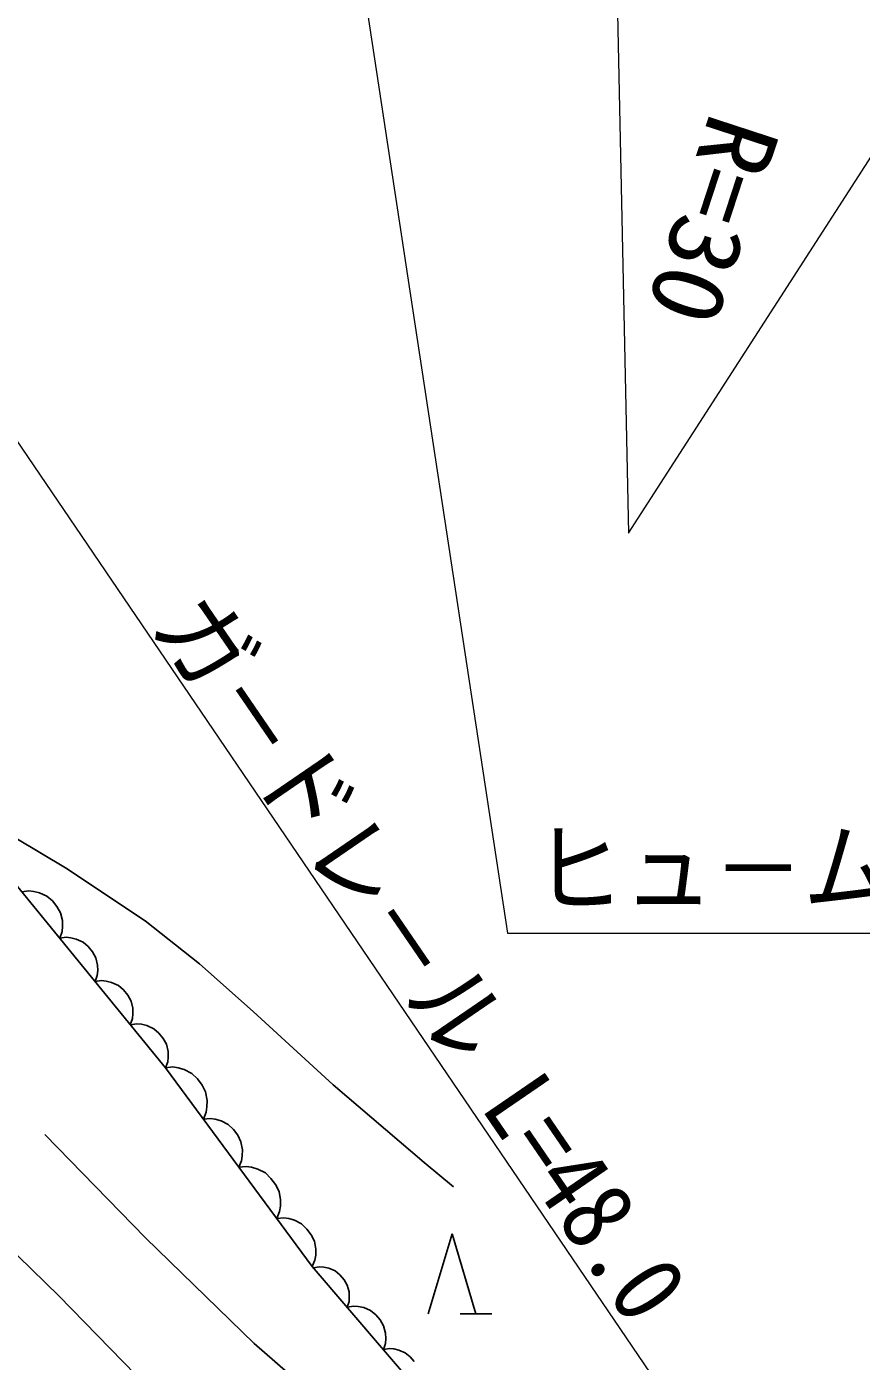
# Model space of a CAD drawing. Units: millimetres, scale not verified. Extents: x 40000 to 680000, y 20000 to 380000.
# Drawn here: x 366269 to 387200, y 275416 to 308876 of the extents above; entities that cross this region are included whole.
import ezdxf
from ezdxf.enums import TextEntityAlignment as Align

# ---------------------------------------------------------------- set-up
doc = ezdxf.new("R2010")
doc.units = ezdxf.units.MM
doc.header["$LTSCALE"] = 1000
doc.layers.add('M-BGD', color=7, linetype='Continuous', lineweight=25)
doc.layers.add('M-STR-HTXT', color=7, linetype='Continuous', lineweight=13)
doc.styles.add('ＭＳ ゴシック', font='')
doc.styles.get('ＭＳ ゴシック').set_extended_font_data('MS Gothic')

msp = doc.modelspace()

# ---------------------------------------------------------------- linework, layer by layer
at = {"layer": 'M-BGD'}
for p, q in [((369753, 282770), (365276, 288253)), ((366322, 287210), (366148, 287185)), ((366448, 287197), (366322, 287210)), ((366594, 287161), (366448, 287197)), ((366777, 287079), (366594, 287161)), ((366914, 286958), (366777, 287079)), ((367028, 286819), (366914, 286958)), ((367119, 286661), (367028, 286819)), ((367163, 286464), (367119, 286661)), ((367169, 286314), (367163, 286464)), ((367097, 286023), (367156, 286188)), ((367156, 286188), (367169, 286314)), ((367259, 286047), (367097, 286023)), ((367377, 286035), (367259, 286047)), ((367513, 286001), (367377, 286035)), ((367684, 285924), (367513, 286001)), ((367812, 285812), (367684, 285924)), ((367918, 285681), (367812, 285812)), ((368003, 285534), (367918, 285681)), ((368044, 285350), (368003, 285534)), ((367983, 284939), (368038, 285092)), ((368038, 285092), (368050, 285210)), ((368050, 285210), (368044, 285350)), ((368144, 284962), (367983, 284939)), ((368262, 284950), (368144, 284962)), ((368398, 284917), (368262, 284950)), ((368569, 284840), (368398, 284917)), ((368697, 284727), (368569, 284840)), ((368804, 284597), (368697, 284727)), ((368888, 284449), (368804, 284597)), ((368929, 284266), (368888, 284449)), ((368923, 284008), (368935, 284126)), ((368935, 284126), (368929, 284266)), ((368868, 283854), (368923, 284008)), ((369029, 283878), (368868, 283854)), ((369148, 283866), (369029, 283878)), ((369284, 283832), (369148, 283866)), ((369455, 283755), (369284, 283832)), ((369583, 283643), (369455, 283755)), ((369689, 283513), (369583, 283643)), ((369774, 283365), (369689, 283513)), ((369815, 283181), (369774, 283365)), ((369821, 283042), (369815, 283181)), ((369934, 282795), (369748, 282777)), ((369753, 282770), (369809, 282923)), ((373432, 277790), (369753, 282770)), ((369809, 282923), (369821, 283042)), ((370068, 282775), (369934, 282795)), ((370221, 282729), (370068, 282775)), ((370412, 282632), (370221, 282729)), ((370552, 282496), (370412, 282632)), ((370666, 282342), (370552, 282496)), ((370755, 282168), (370666, 282342)), ((370792, 281957), (370755, 282168)), ((370770, 281663), (370790, 281797)), ((370790, 281797), (370792, 281957)), ((370699, 281490), (370770, 281663)), ((370873, 281507), (370699, 281490)), ((370999, 281488), (370873, 281507)), ((371142, 281445), (370999, 281488)), ((371322, 281354), (371142, 281445)), ((371453, 281227), (371322, 281354)), ((371560, 281082), (371453, 281227)), ((371643, 280919), (371560, 281082)), ((371677, 280721), (371643, 280919)), ((371590, 280284), (371657, 280445)), ((371657, 280445), (371676, 280571)), ((371676, 280571), (371677, 280721)), ((371776, 280302), (371590, 280284)), ((371910, 280281), (371776, 280302)), ((372063, 280236), (371910, 280281)), ((372255, 280138), (372063, 280236)), ((372394, 280003), (372255, 280138)), ((372508, 279848), (372394, 280003)), ((372597, 279675), (372508, 279848)), ((372634, 279463), (372597, 279675)), ((372633, 279303), (372634, 279463)), ((372541, 278997), (372612, 279169)), ((372612, 279169), (372633, 279303)), ((372715, 279014), (372541, 278997)), ((372841, 278995), (372715, 279014)), ((372984, 278952), (372841, 278995)), ((373164, 278860), (372984, 278952)), ((373295, 278733), (373164, 278860)), ((373402, 278589), (373295, 278733)), ((373485, 278426), (373402, 278589)), ((373519, 278228), (373485, 278426)), ((376336, 276610), (376936, 278610)), ((376936, 278610), (377536, 276610)), ((373499, 277952), (373518, 278078)), ((373518, 278078), (373519, 278228)), ((373432, 277790), (373499, 277952)), ((376972, 273661), (373432, 277790)), ((373607, 277786), (373458, 277761)), ((373717, 277777), (373607, 277786)), ((373844, 277749), (373717, 277777)), ((374005, 277682), (373844, 277749)), ((374126, 277580), (374005, 277682)), ((374228, 277462), (374126, 277580)), ((374309, 277326), (374228, 277462)), ((374352, 277157), (374309, 277326)), ((374360, 277027), (374352, 277157)), ((374304, 276774), (374352, 276917)), ((374465, 276801), (374304, 276774)), ((374352, 276917), (374360, 277027)), ((374583, 276792), (374465, 276801)), ((374720, 276761), (374583, 276792)), ((374893, 276688), (374720, 276761)), ((375023, 276579), (374893, 276688)), ((375133, 276452), (375023, 276579)), ((375221, 276306), (375133, 276452)), ((377136, 276610), (377936, 276610)), ((375266, 276124), (375221, 276306)), ((375275, 275984), (375266, 276124)), ((375215, 275711), (375266, 275865)), ((375364, 275736), (375215, 275711)), ((375266, 275865), (375275, 275984)), ((375474, 275727), (375364, 275736)), ((375601, 275699), (375474, 275727)), ((375762, 275632), (375601, 275699)), ((375883, 275530), (375762, 275632)), ((375985, 275412), (375883, 275530))]:
    msp.add_line(p, q, dxfattribs=at)
for points in [[(365347, 288917), (367241, 287784), (369237, 286455), (370602, 285378), (371948, 284183), (373952, 282346), (376235, 280399), (376973, 279789)], [(366727, 281106), (369245, 278509), (371971, 275862), (379183, 269586), (382118, 267091), (385067, 264448), (387042, 262593), (389085, 260518), (390152, 259289)], [(364350, 279707), (367075, 277059), (369648, 274413), (376224, 267519), (377981, 265602), (379892, 263673), (380963, 262750), (382242, 261789), (384143, 260573), (385978, 259237), (387285, 257890), (388603, 256382), (389235, 255512), (389955, 254315), (390852, 252576)]]:
    msp.add_lwpolyline(points, dxfattribs=at)
at = {"layer": 'M-STR-HTXT'}
for p, q in [((380735, 325934), (381358, 296181)), ((381358, 296181), (397938, 321903)), ((373191, 319918), (378324, 286153)), ((361891, 304548), (388495, 265436)), ((378324, 286153), (404340, 286153))]:
    msp.add_line(p, q, dxfattribs=at)

# ---------------------------------------------------------------- texts
at = {"layer": 'M-STR-HTXT', "style": 'ＭＳ ゴシック'}
for s, rotation, width, p in [('R=30', 251.9, 1.05, (382906, 306962)), ('ガ－ドレ－ル L=48.0', 304.4, 0.9, (368909, 293551))]:
    msp.add_text(s, height=1833, rotation=rotation, dxfattribs=dict(at, width=width)).set_placement(p, align=Align.BOTTOM_LEFT)
at = {"layer": 'M-STR-HTXT', "style": 'ＭＳ ゴシック', "width": 0.9}
msp.add_text('ヒュ－ム管 L=5.0 φ150', height=1833, dxfattribs=at).set_placement((378990, 286302), align=Align.BOTTOM_LEFT)

doc.saveas('drawing.dxf')
